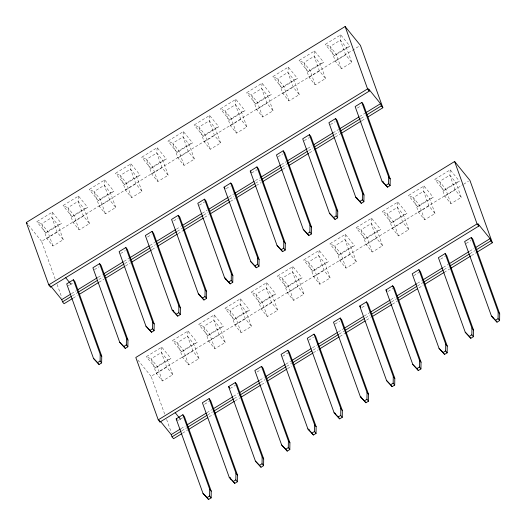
<?xml version="1.0" encoding="UTF-8"?>
<svg xmlns="http://www.w3.org/2000/svg" width="526" height="526" viewBox="0 0 526 526"><rect width="100%" height="100%" fill="white"/><g stroke="black" fill="none" stroke-linecap="round" stroke-linejoin="round"><path stroke-width="0.39" stroke-dasharray="2.63 1.97" d="M52.278 212.175L51.89 217.481L57.17 232.157L63.291 239.698L52.962 246.043L46.847 238.502L41.561 223.826L36.794 221.689L52.278 212.175L61.457 223.484L45.966 233.005L36.794 221.689M78.505 196.053L78.111 201.359L83.397 216.035L89.512 223.576L79.189 229.921L73.075 222.38L67.788 207.704L63.015 205.574L78.505 196.053L87.678 207.362L72.194 216.883L63.015 205.574M104.727 179.931L104.339 185.237L109.618 199.919L115.74 207.461L105.41 213.806L99.296 206.264L94.009 191.589L89.242 189.452L104.727 179.931L113.905 191.247L98.415 200.768L89.242 189.452M130.954 163.816L130.56 169.122L135.846 183.798L141.961 191.339L131.638 197.684L125.523 190.142L120.237 175.467L115.464 173.337L130.954 163.816L140.126 175.125L124.642 184.646L115.464 173.337M157.175 147.694L156.787 153L162.067 167.682L168.189 175.224L157.859 181.569L151.744 174.027L146.458 159.352L141.691 157.215L157.175 147.694L166.354 159.01L150.863 168.524L141.691 157.215M161.778 347.16L161.383 352.466L166.67 367.141L172.791 374.683L162.462 381.028L156.347 373.493L151.061 358.811L146.294 356.681L161.778 347.16L170.957 358.469L155.466 367.99L146.294 356.681M183.403 131.579L183.009 136.885L188.295 151.56L194.41 159.102L184.087 165.447L177.966 157.905L172.686 143.23L167.912 141.093L183.403 131.579L192.575 142.888L177.091 152.409L167.912 141.093M187.999 331.038L187.611 336.351L192.897 351.026L199.012 358.568L188.689 364.912L182.568 357.371L177.288 342.696L172.515 340.559L187.999 331.038L197.178 342.354L181.694 351.874L172.515 340.559M209.624 115.457L209.236 120.763L214.516 135.438L220.637 142.98L210.308 149.331L204.193 141.79L198.907 127.108L194.14 124.978L209.624 115.457L218.803 126.773L203.312 136.287L194.14 124.978M214.227 314.923L213.832 320.229L219.118 334.904L225.233 342.446L214.91 348.791L208.796 341.249L203.509 326.574L198.743 324.443L214.227 314.923L223.405 326.232L207.915 335.752L198.743 324.443M235.852 99.342L235.457 104.648L240.744 119.323L246.858 126.865L236.536 133.209L230.414 125.668L225.135 110.993L220.361 108.856L235.852 99.342L245.024 110.651L229.54 120.171L220.361 108.856M240.448 298.801L240.06 304.107L245.346 318.789L251.461 326.33L241.138 332.675L235.017 325.134L229.737 310.458L224.964 308.321L240.448 298.801L249.626 310.116L234.142 319.637L224.964 308.321M262.073 83.22L261.685 88.526L266.965 103.201L273.086 110.743L262.757 117.088L256.642 109.546L251.356 94.871L246.589 92.74L262.073 83.22L271.252 94.529L255.761 104.049L246.589 92.74M266.675 282.686L266.281 287.992L271.567 302.667L277.682 310.209L267.359 316.553L261.244 309.012L255.958 294.336L251.191 292.206L266.675 282.686L275.848 293.995L260.363 303.515L251.191 292.206M288.301 67.098L287.906 72.41L293.192 87.086L299.307 94.627L288.984 100.972L282.863 93.431L277.583 78.755L272.81 76.618L288.301 67.098L297.473 78.413L281.989 87.934L272.81 76.618M292.897 266.564L292.509 271.87L297.795 286.552L303.91 294.087L293.587 300.438L287.466 292.897L282.186 278.215L277.412 276.084L292.897 266.564L302.075 277.879L286.591 287.393L277.412 276.084M314.522 50.983L314.127 56.289L319.413 70.964L325.535 78.505L315.205 84.85L309.091 77.309L303.804 62.633L299.038 60.503L314.522 50.983L323.7 62.292L308.21 71.812L299.038 60.503M319.124 250.448L318.73 255.754L324.016 270.43L330.131 277.971L319.808 284.316L313.693 276.775L308.407 262.099L303.633 259.962L319.124 250.448L328.296 261.757L312.812 271.278L303.633 259.962M340.743 34.861L340.355 40.167L345.641 54.849L351.756 62.39L341.433 68.735L335.312 61.194L330.032 46.518L325.259 44.381L340.743 34.861L349.922 46.176L334.437 55.697L325.259 44.381M345.345 234.326L344.957 239.632L350.237 254.308L356.358 261.849L346.036 268.201L339.914 260.659L334.635 245.977L329.861 243.847L345.345 234.326L354.524 245.642L339.04 255.156L329.861 243.847M371.573 218.211L371.178 223.517L376.465 238.193L382.58 245.734L372.257 252.079L366.142 244.537L360.856 229.862L356.082 227.725L371.573 218.211L380.745 229.52L365.261 239.041L356.082 227.725M397.794 202.089L397.406 207.395L402.686 222.071L408.807 229.612L398.484 235.957L392.363 228.415L387.083 213.74L382.31 211.61L397.794 202.089L406.973 213.398L391.482 222.919L382.31 211.61M424.022 185.967L423.627 191.273L428.914 205.955L435.028 213.497L424.706 219.842L418.591 212.3L413.305 197.625L408.531 195.488L424.022 185.967L433.194 197.283L417.71 206.803L408.531 195.488M450.243 169.852L449.855 175.158L455.135 189.833L461.256 197.375L450.933 203.72L444.812 196.178L439.526 181.503L434.759 179.373L450.243 169.852L459.422 181.161L443.931 190.682L434.759 179.373M45.966 233.005L47.682 231.368L58.005 225.023L61.457 223.484M72.194 216.883L73.903 215.246L84.232 208.901L87.678 207.362M98.415 200.768L100.131 199.13L110.453 192.779L113.905 191.247M124.642 184.646L126.352 183.009L136.675 176.664L140.126 175.125M150.863 168.524L152.579 166.887L162.902 160.542L166.354 159.01M177.091 152.409L178.801 150.771L189.123 144.426L192.575 142.888M203.312 136.287L205.028 134.649L215.351 128.305L218.803 126.773M229.54 120.171L231.249 118.534L241.572 112.189L245.024 110.651M255.761 104.049L257.477 102.412L267.8 96.067L271.252 94.529M281.989 87.934L283.698 86.297L294.021 79.945L297.473 78.413M308.21 71.812L309.926 70.175L320.249 63.83L323.7 62.292M334.437 55.697L336.147 54.06L346.47 47.708L349.922 46.176M155.466 367.99L157.182 366.352L167.505 360.008L170.957 358.469M181.694 351.874L183.403 350.237L193.726 343.886L197.178 342.354M207.915 335.752L209.631 334.115L219.953 327.77L223.405 326.232M234.142 319.637L235.852 318L246.175 311.648L249.626 310.116M260.363 303.515L262.079 301.878L272.402 295.533L275.848 293.995M286.591 287.393L288.301 285.756L298.623 279.411L302.075 277.879M312.812 271.278L314.522 269.641L324.851 263.296L328.296 261.757M339.04 255.156L340.749 253.519L351.072 247.174L354.524 245.642M365.261 239.041L366.97 237.404L377.3 231.059L380.745 229.52M391.482 222.919L393.198 221.282L403.521 214.937L406.973 213.398M417.71 206.803L419.419 205.166L429.749 198.815L433.194 197.283M443.931 190.682L445.647 189.044L455.97 182.7L459.422 181.161M55.177 279.076L41.593 241.342L359.015 46.235M46.847 238.502L57.17 232.157M73.075 222.38L83.397 216.035M99.296 206.264L109.618 199.919M125.523 190.142L135.846 183.798M151.744 174.027L162.067 167.682M177.966 157.905L188.295 151.56M204.193 141.79L214.516 135.438M230.414 125.668L240.744 119.323M256.642 109.546L266.965 103.201M282.863 93.431L293.192 87.086M309.091 77.309L319.413 70.964M335.312 61.194L345.641 54.849M68.196 285.769L69.537 284.941M70.208 284.533L72.897 282.883M94.424 269.647L99.118 266.761M120.645 253.532L125.346 250.646M147.543 236.996L151.567 234.524M173.764 220.881L178.465 217.994M199.321 205.173L204.686 201.872M226.213 188.643L230.243 186.165M251.77 172.936L257.135 169.635M277.991 156.814L282.692 153.927M304.219 140.698L309.584 137.398M330.44 124.577L335.141 121.69M357.338 108.047L361.362 105.575M71.516 293.62L76.408 290.608M98.086 277.287L102.281 274.71M123.952 261.383L128.85 258.378M149.825 245.484L154.716 242.479M176.394 229.152L180.589 226.575M202.26 213.254L207.159 210.242M228.83 196.921L233.722 193.916M255.399 180.589L259.594 178.012M281.265 164.691L286.164 161.686M307.835 148.358L312.03 145.781M333.004 132.887L338.599 129.449M359.574 116.562L365.169 113.123M72.312 295.816L77.204 292.811M98.875 279.49L103.07 276.906M124.747 263.585L129.639 260.58M150.614 247.687L155.512 244.675M177.183 231.355L182.081 228.35M203.753 215.022L207.948 212.445M229.625 199.124L233.82 196.546M255.491 183.226L260.383 180.214M282.061 166.893L286.953 163.882M308.63 150.561L312.825 147.984M334.497 134.663L339.395 131.651M361.066 118.33L365.261 115.753M73.14 298.13L77.335 295.553M99.006 282.232L103.905 279.227M125.576 265.9L130.474 262.895M152.145 249.574L156.34 246.99M178.018 233.669L182.91 230.664M204.581 217.343L208.776 214.759M230.454 201.438L235.346 198.434M256.32 185.54L261.218 182.529M282.889 169.208L287.084 166.63M309.459 152.875L313.654 150.298M335.325 136.977L340.223 133.966M361.895 120.645L366.089 118.067M164.677 414.067L151.094 376.333L462.919 184.659M463.623 184.231L468.515 181.227M156.347 373.493L166.67 367.141M182.568 357.371L192.897 351.026M208.796 341.249L219.118 334.904M235.017 325.134L245.346 318.789M261.244 309.012L271.567 302.667M287.466 292.897L297.795 286.552M313.693 276.775L324.016 270.43M339.914 260.659L350.237 254.308M366.142 244.537L376.465 238.193M392.363 228.415L402.686 222.071M418.591 212.3L428.914 205.955M444.812 196.178L455.135 189.833M178.367 420.346L179.708 419.518M180.379 419.104L183.068 417.46M204.594 404.224L209.289 401.338M230.145 388.517L235.516 385.216M257.043 371.987L261.067 369.515M282.594 356.28L287.959 352.979M308.815 340.164L313.516 337.271M335.042 324.042L339.737 321.156M361.934 307.513L365.964 305.034M388.162 291.391L392.856 288.504M413.712 275.683L419.084 272.383M440.61 259.154L445.305 256.267M466.161 243.446L470.862 240.56M181.016 428.605L185.211 426.027M206.882 412.706L211.781 409.695M233.452 396.374L238.35 393.363M260.022 380.042L264.216 377.464M285.888 364.143L290.786 361.132M312.457 347.811L316.652 345.234M338.33 331.913L343.222 328.901M364.196 316.008L369.791 312.569M390.765 299.682L394.96 297.098M417.335 283.35L421.53 280.772M443.201 267.451L448.099 264.44M469.771 251.119L473.965 248.542M181.805 430.807L186.704 427.796M207.678 414.909L212.57 411.897M234.248 398.577L238.442 395.999M260.114 382.672L265.012 379.667M286.683 366.346L291.575 363.334M313.253 350.014L317.448 347.436M339.119 334.115L344.017 331.104M365.688 317.783L369.883 315.205M391.561 301.878L396.453 298.873M417.427 285.98L423.022 282.541M443.997 269.647L448.191 267.07M469.863 253.749L474.761 250.738M182.64 433.122L187.532 430.11M209.21 416.789L213.405 414.212M235.076 400.891L239.968 397.88M261.646 384.559L265.84 381.981M287.512 368.66L291.706 366.083M313.384 352.755L318.276 349.751M339.954 336.43L344.846 333.418M366.517 320.097L370.712 317.52M392.389 304.199L397.281 301.188M418.959 287.867L423.154 285.289M444.128 272.396L449.723 268.957M471.395 255.636L476.286 252.625M28.338 225.003L41.593 241.342M137.838 359.994L151.094 376.333M461.256 197.375L455.97 182.7L449.855 175.158L439.526 181.503L445.647 189.044L450.933 203.72M435.028 213.497L429.749 198.815L423.627 191.273L413.305 197.625L419.419 205.166L424.706 219.842M351.756 62.39L346.47 47.708L340.355 40.167L330.032 46.518L336.147 54.06L341.433 68.735M408.807 229.612L403.521 214.937L397.406 207.395L387.083 213.74L393.198 221.282L398.484 235.957M325.535 78.505L320.249 63.83L314.127 56.289L303.804 62.633L309.926 70.175L315.205 84.85M382.58 245.734L377.3 231.059L371.178 223.517L360.856 229.862L366.97 237.404L372.257 252.079M299.307 94.627L294.021 79.945L287.906 72.41L277.583 78.755L283.698 86.297L288.984 100.972M356.358 261.849L351.072 247.174L344.957 239.632L334.635 245.977L340.749 253.519L346.036 268.201M273.086 110.743L267.8 96.067L261.685 88.526L251.356 94.871L257.477 102.412L262.757 117.088M330.131 277.971L324.851 263.296L318.73 255.754L308.407 262.099L314.522 269.641L319.808 284.316M246.858 126.865L241.572 112.189L235.457 104.648L225.135 110.993L231.249 118.534L236.536 133.209M303.91 294.087L298.623 279.411L292.509 271.87L282.186 278.215L288.301 285.756L293.587 300.438M220.637 142.98L215.351 128.305L209.236 120.763L198.907 127.108L205.028 134.649L210.308 149.331M277.682 310.209L272.402 295.533L266.281 287.992L255.958 294.336L262.079 301.878L267.359 316.553M194.41 159.102L189.123 144.426L183.009 136.885L172.686 143.23L178.801 150.771L184.087 165.447M251.461 326.33L246.175 311.648L240.06 304.107L229.737 310.458L235.852 318L241.138 332.675M168.189 175.224L162.902 160.542L156.787 153L146.458 159.352L152.579 166.887L157.859 181.569M225.233 342.446L219.953 327.77L213.832 320.229L203.509 326.574L209.631 334.115L214.91 348.791M141.961 191.339L136.675 176.664L130.56 169.122L120.237 175.467L126.352 183.009L131.638 197.684M199.012 358.568L193.726 343.886L187.611 336.351L177.288 342.696L183.403 350.237L188.689 364.912M115.74 207.461L110.453 192.779L104.339 185.237L94.009 191.589L100.131 199.13L105.41 213.806M172.791 374.683L167.505 360.008L161.383 352.466L151.061 358.811L157.182 366.352L162.462 381.028M166.617 419.459L171.331 432.55M89.512 223.576L84.232 208.901L78.111 201.359L67.788 207.704L73.903 215.246L79.189 229.921M63.291 239.698L58.005 225.023L51.89 217.481L41.561 223.826L47.682 231.368L52.962 246.043M57.117 284.467L61.831 297.558"/><path stroke-width="0.79" d="M101.643 362.901L100.111 361.02L100.203 354.268L73.377 279.76L66.671 283.882L93.496 358.397L99.059 364.492L101.643 362.901L101.735 356.155L74.909 281.647L73.377 279.76M127.864 346.785L126.339 344.898L126.431 338.152L99.605 263.638L92.892 267.767L119.718 342.275L125.287 348.37L127.864 346.785L127.956 340.039L101.13 265.525L99.605 263.638M154.092 330.663L152.56 328.776L152.652 322.03L125.826 247.522L119.119 251.645L145.945 326.159L151.508 332.248L154.092 330.663L154.184 323.917L127.358 249.403L125.826 247.522M180.313 314.548L178.787 312.661L178.879 305.915L152.053 231.401L145.34 235.523L172.166 310.038L177.735 316.133L180.313 314.548L180.405 307.795L153.579 233.288L152.053 231.401M206.54 298.426L205.008 296.539L205.101 289.793L178.275 215.285L171.568 219.408L198.394 293.922L203.956 300.011L206.54 298.426L206.633 291.68L179.807 217.166L178.275 215.285M211.143 497.892L209.611 496.005L209.703 489.259L182.877 414.744L176.164 418.874L202.99 493.381L208.559 499.476L211.143 497.892L211.235 491.146L184.409 416.631L182.877 414.744M232.762 282.304L231.236 280.424L231.328 273.678L204.502 199.163L197.789 203.286L224.615 277.8L230.184 283.895L232.762 282.304L232.854 275.558L206.028 201.05L204.502 199.163M237.364 481.77L235.832 479.883L235.931 473.137L209.105 398.629L202.392 402.752L229.218 477.266L234.78 483.361L237.364 481.77L237.456 475.024L210.63 400.51L209.105 398.629M258.989 266.189L257.457 264.302L257.549 257.556L230.723 183.041L224.017 187.171L250.843 261.678L256.405 267.773L258.989 266.189L259.081 259.443L232.255 184.928L230.723 183.041M263.592 465.655L262.06 463.768L262.152 457.022L235.326 382.507L228.613 386.636L255.439 461.144L261.008 467.239L263.592 465.655L263.684 458.909L236.858 384.394L235.326 382.507M285.21 250.067L283.685 248.187L283.777 241.434L256.951 166.926L250.238 171.049L277.064 245.563L282.633 251.658L285.21 250.067L285.302 243.321L258.476 168.813L256.951 166.926M289.813 449.533L288.281 447.646L288.38 440.9L261.553 366.392L254.84 370.514L281.666 445.029L287.229 451.117L289.813 449.533L289.905 442.787L263.079 368.272L261.553 366.392M311.438 233.952L309.906 232.065L309.998 225.319L283.172 150.804L276.459 154.933L303.285 229.441L308.854 235.536L311.438 233.952L311.53 227.206L284.704 152.691L283.172 150.804M316.041 433.417L314.509 431.53L314.601 424.784L287.775 350.27L281.062 354.392L307.888 428.907L313.457 435.002L316.041 433.417L316.133 426.665L289.307 352.157L287.775 350.27M337.659 217.83L336.134 215.943L336.226 209.197L309.4 134.689L302.687 138.811L329.513 213.326L335.082 219.421L337.659 217.83L337.751 211.084L310.925 136.569L309.4 134.689M342.262 417.296L340.73 415.408L340.828 408.663L314.002 334.148L307.289 338.277L334.115 412.785L339.678 418.88L342.262 417.296L342.354 410.55L315.528 336.035L314.002 334.148M363.887 201.714L362.355 199.827L362.447 193.081L335.621 118.567L328.908 122.696L355.734 197.204L361.303 203.299L363.887 201.714L363.979 194.968L337.153 120.454L335.621 118.567M368.483 401.174L366.957 399.293L367.049 392.547L340.223 318.033L333.51 322.155L360.336 396.67L365.905 402.765L368.483 401.174L368.581 394.428L341.755 319.92L340.223 318.033M390.108 185.593L388.576 183.705L388.675 176.96L361.849 102.452L355.135 106.574L381.961 181.089L387.53 187.177L390.108 185.593L390.2 178.847L363.374 104.332L361.849 102.452M394.71 385.058L393.178 383.171L393.27 376.425L366.444 301.911L359.738 306.04L386.564 380.548L392.126 386.643L394.71 385.058L394.802 378.312L367.976 303.798L366.444 301.911M420.932 368.936L419.406 367.056L419.498 360.303L392.672 285.796L385.959 289.918L412.785 364.433L418.354 370.528L420.932 368.936L421.03 362.19L394.204 287.683L392.672 285.796M447.159 352.821L445.627 350.934L445.719 344.188L418.893 269.674L412.187 273.803L439.013 348.311L444.575 354.406L447.159 352.821L447.251 346.075L420.425 271.561L418.893 269.674M473.38 336.699L471.855 334.812L471.947 328.066L445.121 253.558L438.408 257.681L465.234 332.195L470.803 338.284L473.38 336.699L473.479 329.953L446.653 255.439L445.121 253.558M499.608 320.584L498.076 318.697L498.168 311.951L471.342 237.436L464.636 241.559L491.462 316.073L497.024 322.168L499.608 320.584L499.7 313.831L472.874 239.323L471.342 237.436M382.869 107.751L381.343 105.871L380.548 103.668L368.535 88.855L369.331 91.057L50.509 287.025L48.76 284.868L26.3 222.491L345.122 26.524L360.415 45.374L382.869 107.751L367.49 117.206M48.76 284.868L367.575 88.901L345.122 26.524M72.443 298.564L64.047 303.719L62.522 301.832L61.726 299.636L70.819 294.047M77.809 289.747L97.389 277.715M103.681 273.849L123.255 261.816M130.244 257.516L149.128 245.912M156.117 241.618L175.691 229.586M181.983 225.713L201.563 213.681M208.552 209.387L228.133 197.355M235.122 193.055L253.999 181.45M260.995 177.157L280.568 165.118M287.558 160.825L307.138 148.792M313.43 144.92L333.004 132.887M340 128.594L358.877 116.989M365.866 112.689L380.548 103.668M62.522 301.832L71.608 296.25M77.901 292.377L97.481 280.345M104.47 276.051L124.051 264.019M131.04 259.719L149.917 248.114M156.906 243.821L176.486 231.788M183.475 227.488L203.056 215.456M209.348 211.59L228.922 199.551M235.918 195.258L254.794 183.653M261.784 179.353L281.364 167.321M287.656 163.454L307.23 151.422M314.219 147.122L333.8 135.09M340.789 130.796L360.369 118.758M366.661 114.892L381.343 105.871M79.433 294.264L98.309 282.659M105.299 278.366L124.879 266.334M131.868 262.033L151.449 250.001M157.741 246.135L177.315 234.103M183.607 230.23L203.187 218.198M210.176 213.904L229.75 201.872M236.746 197.572L255.623 185.967M262.612 181.674L282.192 169.635M289.182 165.342L308.762 153.309M315.054 149.437L334.628 137.404M340.92 133.538L361.198 121.079M93.496 358.397L97.534 362.605L100.111 361.02M119.718 342.275L123.755 346.483L126.339 344.898M145.945 326.159L149.982 330.367L152.56 328.776M172.166 310.038L176.203 314.246L178.787 312.661M198.394 293.922L202.431 298.13L205.008 296.539M224.615 277.8L228.652 282.008L231.236 280.424M250.843 261.678L254.88 265.886L257.457 264.302M277.064 245.563L281.101 249.771L283.685 248.187M303.285 229.441L307.322 233.649L309.906 232.065M329.513 213.326L333.55 217.534L336.134 215.943M355.734 197.204L359.771 201.412L362.355 199.827M381.961 181.089L385.999 185.297L388.576 183.705M492.369 242.742L469.915 180.365L454.622 161.508L135.8 357.476L158.254 419.853L160.009 422.016L478.824 226.048L478.035 223.846L490.048 238.653L490.843 240.855L492.369 242.742L476.99 252.197M158.254 419.853L477.075 223.885L454.622 161.508M181.937 433.549L173.547 438.71L172.022 436.823L171.226 434.621L180.319 429.032M187.309 424.738L206.185 413.134M213.175 408.833L232.755 396.801M239.744 392.508L259.325 380.476M265.617 376.603L285.191 364.571M291.483 360.704L311.063 348.672M318.052 344.372L337.626 332.34M343.925 328.474L363.499 316.442M370.488 312.142L390.068 300.109M397.058 295.809L416.638 283.777M422.93 279.911L442.504 267.879M449.493 263.579L469.074 251.546M475.366 247.68L490.048 238.653M172.022 436.823L181.108 431.235M188.098 426.941L206.981 415.336M213.97 411.036L233.544 399.004M239.836 395.138L259.417 383.106M266.406 378.805L285.986 366.773M292.975 362.473L311.852 350.875M318.848 346.575L338.422 334.543M345.411 330.243L364.294 318.644M371.284 314.344L390.857 302.312M397.15 298.446L416.73 286.407M423.719 282.114L443.3 270.081M450.289 265.781L469.166 254.176M476.155 249.883L490.843 240.855M188.229 429.683L207.809 417.651M214.799 413.351L234.379 401.318M241.368 397.025L260.942 384.993M267.241 381.12L286.815 369.088M293.804 364.794L312.681 353.189M319.676 348.889L339.25 336.857M345.543 332.991L365.123 320.959M372.112 316.659L391.692 304.626M398.682 300.326L417.559 288.728M424.548 284.428L444.128 272.396M451.117 268.096L470.698 256.063M202.99 493.381L207.027 497.589L209.611 496.005M229.218 477.266L233.255 481.474L235.832 479.883M255.439 461.144L259.476 465.352L262.06 463.768M281.666 445.029L285.703 449.237L288.281 447.646M307.888 428.907L311.925 433.115L314.509 431.53M334.115 412.785L338.152 417L340.73 415.408M360.336 396.67L364.373 400.878L366.957 399.293M386.564 380.548L390.601 384.756L393.178 383.171M412.785 364.433L416.822 368.641L419.406 367.056M439.013 348.311L443.05 352.519L445.627 350.934M465.234 332.195L469.271 336.403L471.855 334.812M491.462 316.073L495.499 320.281L498.076 318.697M367.575 88.901L369.331 91.057M477.075 223.885L478.824 226.048M388.675 176.96L390.2 178.847M498.168 311.951L499.7 313.831M385.999 185.297L387.53 187.177M495.499 320.281L497.024 322.168M362.447 193.081L363.979 194.968M471.947 328.066L473.479 329.953M359.771 201.412L361.303 203.299M469.271 336.403L470.803 338.284M336.226 209.197L337.751 211.084M445.719 344.188L447.251 346.075M333.55 217.534L335.082 219.421M443.05 352.519L444.575 354.406M385.959 289.918L386.978 291.174M309.998 225.319L311.53 227.206M419.498 360.303L421.03 362.19M307.322 233.649L308.854 235.536M416.822 368.641L418.354 370.528M250.238 171.049L251.257 172.304M359.738 306.04L360.757 307.296M283.777 241.434L285.302 243.321M393.27 376.425L394.802 378.312M281.101 249.771L282.633 251.658M390.601 384.756L392.126 386.643M224.017 187.171L225.036 188.426M257.549 257.556L259.081 259.443M367.049 392.547L368.581 394.428M254.88 265.886L256.405 267.773M364.373 400.878L365.905 402.765M231.328 273.678L232.854 275.558M340.828 408.663L342.354 410.55M228.652 282.008L230.184 283.895M338.152 417L339.678 418.88M205.101 289.793L206.633 291.68M314.601 424.784L316.133 426.665M202.431 298.13L203.956 300.011M311.925 433.115L313.457 435.002M178.879 305.915L180.405 307.795M288.38 440.9L289.905 442.787M176.203 314.246L177.735 316.133M285.703 449.237L287.229 451.117M228.613 386.636L229.632 387.892M152.652 322.03L154.184 323.917M262.152 457.022L263.684 458.909M149.982 330.367L151.508 332.248M259.476 465.352L261.008 467.239M126.431 338.152L127.956 340.039M235.931 473.137L237.456 475.024M26.3 222.491L27.319 223.747M123.755 346.483L125.287 348.37M233.255 481.474L234.78 483.361M65.684 277.695L71.089 284.362M175.184 412.686L180.589 419.347M176.164 418.874L177.183 420.129M51.219 286.677L61.726 299.636M160.713 421.661L171.226 434.621M100.203 354.268L101.735 356.155M209.703 489.259L211.235 491.146M97.534 362.605L99.059 364.492M207.027 497.589L208.559 499.476M492.435 316.422L492.987 317.96M382.935 181.437L383.493 182.969M356.713 197.552L357.266 199.091M361.316 397.018L361.868 398.557M335.088 413.14L335.641 414.672M308.867 429.255L309.42 430.794M225.595 278.149L226.147 279.687M199.367 294.271L199.919 295.803M173.146 310.386L173.698 311.925M230.191 477.615L230.75 479.147M159.477 420.544L160.009 422.016M49.977 285.559L50.509 287.025"/></g></svg>
